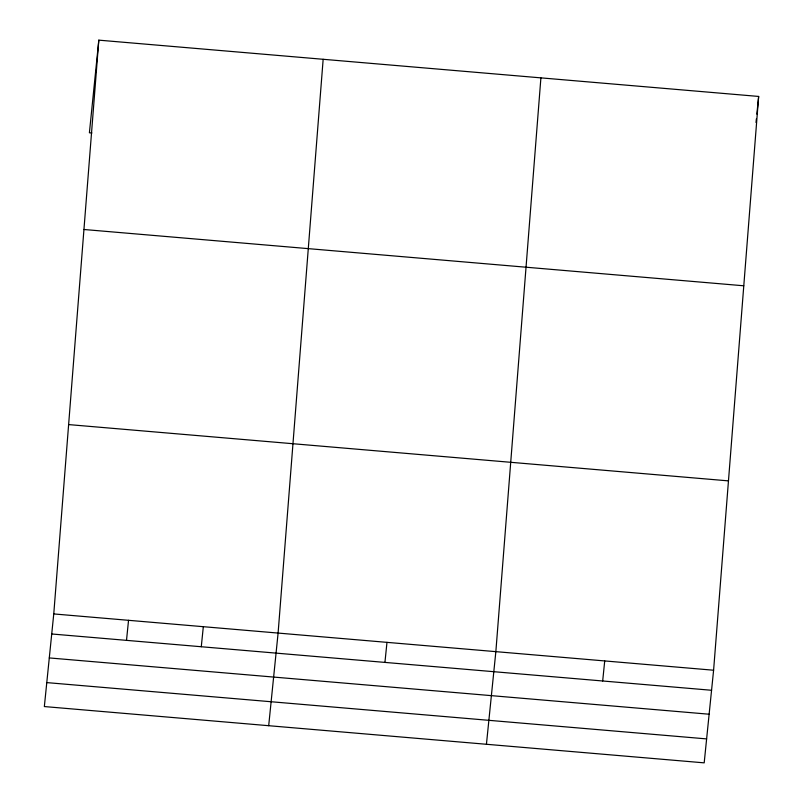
<?xml version="1.0" encoding="UTF-8"?>
<svg xmlns="http://www.w3.org/2000/svg" width="803" height="803" viewBox="0 0 803 803"><rect width="100%" height="100%" fill="white"/><g stroke="black" fill="none" stroke-linecap="round" stroke-linejoin="round"><path stroke-width="1.2" d="M53.761 613.934L98.809 40.15L758.654 96.44L713.596 670.224L704.191 762.85L44.346 706.56L53.761 613.934L713.596 670.224M323.157 59.292L278.099 633.065L268.694 725.691M540.901 77.871L495.852 651.645L486.437 744.271M98.809 40.15L89.404 132.776L91.893 132.987M126.503 640.352L128.54 620.307M201.282 646.736L203.32 626.691M384.938 662.405L386.976 642.36M602.682 680.984L604.719 660.939M756.004 122.478L756.376 118.884M756.858 114.136L758.654 96.44M83.944 229.497L743.779 285.788M68.626 424.586L728.462 480.877M51.723 633.979L711.558 690.269M49.284 657.928L709.129 714.218M46.785 682.6L706.62 738.901"/></g></svg>
